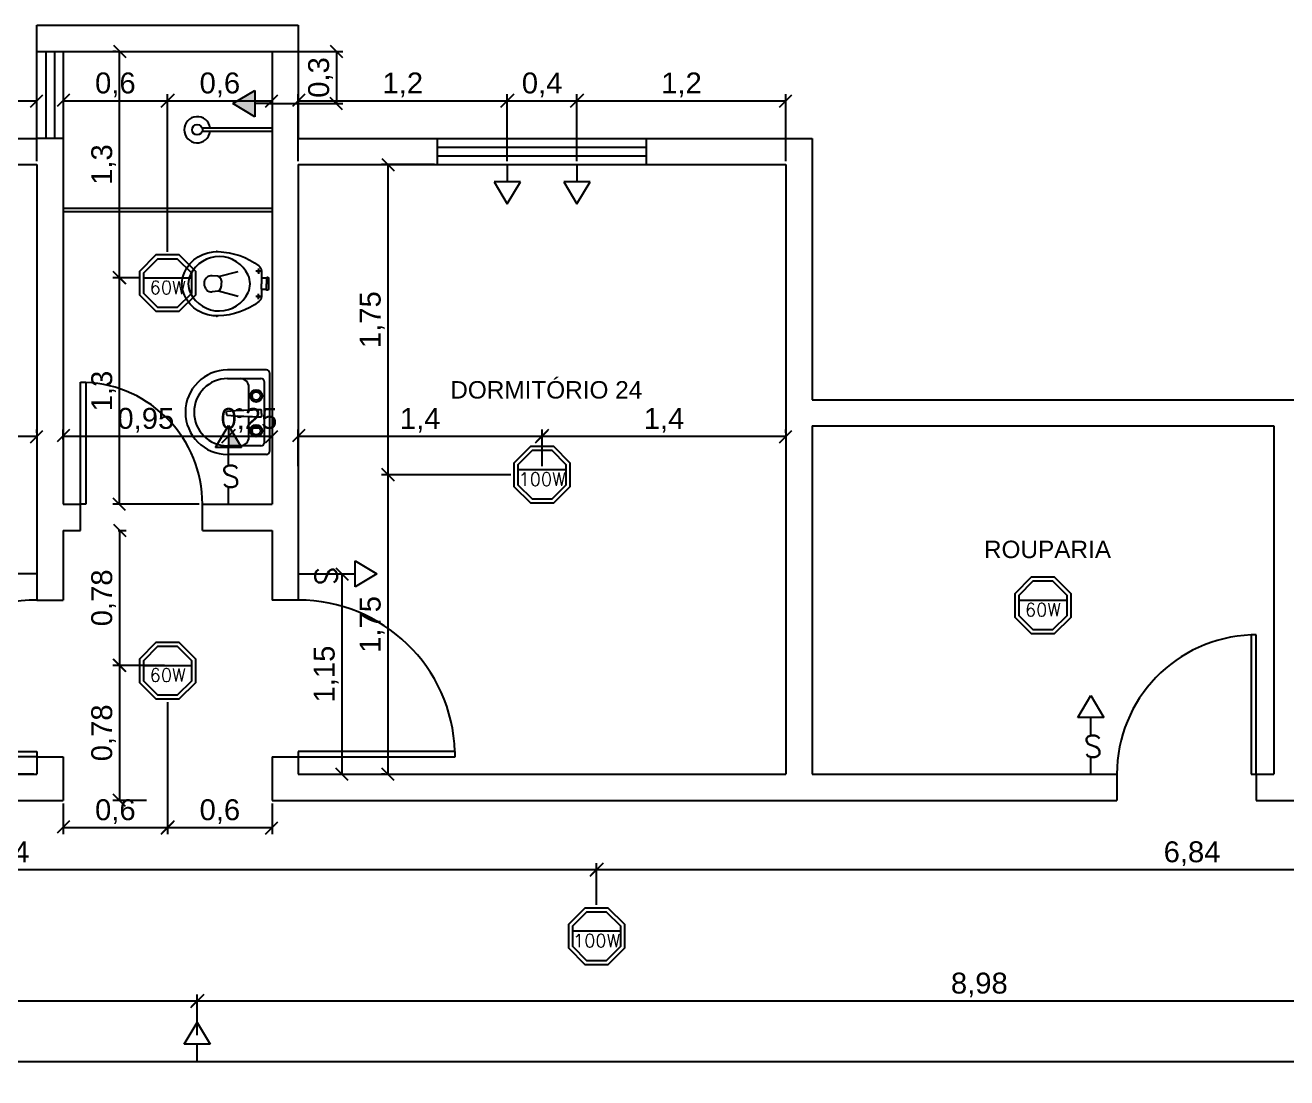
# Model space of a CAD drawing. Header units: millimetres. Extents: x 562 to 1062, y -27 to 300.
# Drawn here: x 669.49 to 676.73, y 247.83 to 253.88 of the extents above; entities that cross this region are included whole.
import ezdxf
from ezdxf.enums import TextEntityAlignment as Align

# ---------------------------------------------------------------- set-up
doc = ezdxf.new("R2010")
doc.units = ezdxf.units.MM
doc.header["$LTSCALE"] = 0.04
doc.linetypes.add('ACAD_ISO03W100', pattern=[30, 12, -18])
for name, color, linetype in [('01', 1, 'Continuous'), ('02', 2, 'Continuous'), ('03', 3, 'Continuous'), ('05', 5, 'Continuous'), ('2', 2, 'Continuous'), ('BAN', 11, 'Continuous'), ('LUMINAR', 2, 'Continuous'), ('TRACEJADO', 7, 'ACAD_ISO03W100')]:
    doc.layers.add(name, color=color, linetype=linetype)
doc.styles.add('SIMPLEX', font='SIMPLEX.SHX')
doc.styles.get("Standard").update_dxf_attribs({"font": 'arial.ttf'})
doc.dimstyles.new('ISO-25', dxfattribs={"dimscale": 0.03, "dimtxt": 4, "dimasz": 2.5, "dimexe": 1.25, "dimexo": 0.625, "dimtad": 1, "dimtxsty": 'Standard', "dimblk": 'OBLIQUE', "dimcen": 2.5, "dimadec": 3, "dimazin": 0, "dimtfac": 1, "dimtmove": 0, "dimatfit": 3, "dimldrblk": 'OBLIQUE', "dimfxl": 1, "dimarcsym": 0})

# ---------------------------------------------------------------- blocks, each defined once
blk = doc.blocks.new('_Oblique')
at = {"layer": 'TRACEJADO', "color": 0, "lineweight": -2}
blk.add_line((-0.5, -0.5), (0.5, 0.5), dxfattribs=at)
blk = doc.blocks.new('*D106')
at = {"layer": 'BAN', "color": 0}
for p, q in [((668.3582, 253.0945), (668.3582, 253.4798)), ((668.3582, 253.4423), (669.5582, 253.4423)), ((669.5582, 253.0945), (669.5582, 253.4798))]:
    blk.add_line(p, q, dxfattribs=at)
at = {"layer": 'Defpoints', "color": 0}
for p in [(669.5582, 253.4423), (668.3582, 253.0757), (669.5582, 253.0757)]:
    blk.add_point(p, dxfattribs=at)
at = {"layer": 'BAN', "color": 0, "xscale": 0.075, "yscale": 0.075, "zscale": 0.075, "rotation": 180}
blk.add_blockref('_Oblique', (668.3582, 253.4423), dxfattribs=at)
at = {"layer": 'BAN', "color": 0, "xscale": 0.075, "yscale": 0.075, "zscale": 0.075}
blk.add_blockref('_Oblique', (669.5582, 253.4423), dxfattribs=at)
at = {"layer": 'BAN', "color": 0, "insert": (668.9582, 253.5331), "char_height": 0.12, "attachment_point": 5}
blk.add_mtext('1,2', dxfattribs=at)
blk = doc.blocks.new('*D107')
at = {"layer": 'BAN', "color": 0, "lineweight": -2}
for p, q in [((671.0582, 253.0945), (671.0582, 253.4798)), ((671.0582, 253.4423), (672.2582, 253.4423)), ((672.2582, 253.0945), (672.2582, 253.4798))]:
    blk.add_line(p, q, dxfattribs=at)
at = {"layer": 'Defpoints', "color": 0}
for p in [(672.2582, 253.4423), (671.0582, 253.0757), (672.2582, 253.0757)]:
    blk.add_point(p, dxfattribs=at)
at = {"layer": 'BAN', "color": 0, "lineweight": -2, "xscale": 0.075, "yscale": 0.075, "zscale": 0.075, "rotation": 180}
blk.add_blockref('_Oblique', (671.0582, 253.4423), dxfattribs=at)
at = {"layer": 'BAN', "color": 0, "lineweight": -2, "xscale": 0.075, "yscale": 0.075, "zscale": 0.075}
blk.add_blockref('_Oblique', (672.2582, 253.4423), dxfattribs=at)
at = {"layer": 'BAN', "color": 0, "insert": (671.6582, 253.5331), "char_height": 0.12, "attachment_point": 5}
blk.add_mtext('1,2', dxfattribs=at)
blk = doc.blocks.new('*D109')
at = {"layer": 'BAN', "color": 0}
for p, q in [((672.6582, 253.0945), (672.6582, 253.4798)), ((672.6582, 253.4423), (673.8582, 253.4423)), ((673.8582, 253.0945), (673.8582, 253.4798))]:
    blk.add_line(p, q, dxfattribs=at)
at = {"layer": 'Defpoints', "color": 0}
for p in [(673.8582, 253.4423), (672.6582, 253.0757), (673.8582, 253.0757)]:
    blk.add_point(p, dxfattribs=at)
at = {"layer": 'BAN', "color": 0, "xscale": 0.075, "yscale": 0.075, "zscale": 0.075, "rotation": 180}
blk.add_blockref('_Oblique', (672.6582, 253.4423), dxfattribs=at)
at = {"layer": 'BAN', "color": 0, "xscale": 0.075, "yscale": 0.075, "zscale": 0.075}
blk.add_blockref('_Oblique', (673.8582, 253.4423), dxfattribs=at)
at = {"layer": 'BAN', "color": 0, "insert": (673.2582, 253.5331), "char_height": 0.12, "attachment_point": 5}
blk.add_mtext('1,2', dxfattribs=at)
blk = doc.blocks.new('*D108')
at = {"layer": 'BAN', "color": 0}
for p, q in [((672.2582, 253.0945), (672.2582, 253.4798)), ((672.2582, 253.4423), (672.6582, 253.4423)), ((672.6582, 253.0945), (672.6582, 253.4798))]:
    blk.add_line(p, q, dxfattribs=at)
at = {"layer": 'Defpoints', "color": 0}
for p in [(672.6582, 253.4423), (672.2582, 253.0757), (672.6582, 253.0757)]:
    blk.add_point(p, dxfattribs=at)
at = {"layer": 'BAN', "color": 0, "xscale": 0.075, "yscale": 0.075, "zscale": 0.075, "rotation": 180}
blk.add_blockref('_Oblique', (672.2582, 253.4423), dxfattribs=at)
at = {"layer": 'BAN', "color": 0, "xscale": 0.075, "yscale": 0.075, "zscale": 0.075}
blk.add_blockref('_Oblique', (672.6582, 253.4423), dxfattribs=at)
at = {"layer": 'BAN', "color": 0, "insert": (672.4582, 253.5331), "char_height": 0.12, "attachment_point": 5}
blk.add_mtext('0,4', dxfattribs=at)
blk = doc.blocks.new('*D117')
at = {"layer": 'BAN', "color": 0}
for p, q in [((668.1582, 251.3445), (668.1582, 251.5541)), ((669.5582, 251.5353), (669.5582, 251.5541)), ((668.1582, 251.5166), (669.5582, 251.5166))]:
    blk.add_line(p, q, dxfattribs=at)
at = {"layer": 'Defpoints', "color": 0}
for p in [(669.5582, 251.5166), (669.5582, 251.5166), (668.1582, 251.3257)]:
    blk.add_point(p, dxfattribs=at)
at = {"layer": 'BAN', "color": 0, "xscale": 0.075, "yscale": 0.075, "zscale": 0.075, "rotation": 180}
blk.add_blockref('_Oblique', (668.1582, 251.5166), dxfattribs=at)
at = {"layer": 'BAN', "color": 0, "xscale": 0.075, "yscale": 0.075, "zscale": 0.075}
blk.add_blockref('_Oblique', (669.5582, 251.5166), dxfattribs=at)
at = {"layer": 'BAN', "color": 0, "insert": (668.8582, 251.6074), "char_height": 0.12, "attachment_point": 5}
blk.add_mtext('1,4', dxfattribs=at)
blk = doc.blocks.new('*D119')
at = {"layer": 'BAN', "color": 0}
for p, q in [((672.4582, 251.3445), (672.4582, 251.5541)), ((673.8582, 251.5353), (673.8582, 251.5541)), ((672.4582, 251.5166), (673.8582, 251.5166))]:
    blk.add_line(p, q, dxfattribs=at)
at = {"layer": 'Defpoints', "color": 0}
for p in [(673.8582, 251.5166), (673.8582, 251.5166), (672.4582, 251.3257)]:
    blk.add_point(p, dxfattribs=at)
at = {"layer": 'BAN', "color": 0, "xscale": 0.075, "yscale": 0.075, "zscale": 0.075, "rotation": 180}
blk.add_blockref('_Oblique', (672.4582, 251.5166), dxfattribs=at)
at = {"layer": 'BAN', "color": 0, "xscale": 0.075, "yscale": 0.075, "zscale": 0.075}
blk.add_blockref('_Oblique', (673.8582, 251.5166), dxfattribs=at)
at = {"layer": 'BAN', "color": 0, "insert": (673.1582, 251.6074), "char_height": 0.12, "attachment_point": 5}
blk.add_mtext('1,4', dxfattribs=at)
blk = doc.blocks.new('*D118')
at = {"layer": 'BAN', "color": 0, "lineweight": -2}
for p, q in [((671.0582, 251.3445), (671.0582, 251.5541)), ((672.4582, 251.3445), (672.4582, 251.5541)), ((671.0582, 251.5166), (672.4582, 251.5166))]:
    blk.add_line(p, q, dxfattribs=at)
at = {"layer": 'Defpoints', "color": 0}
for p in [(672.4582, 251.5166), (671.0582, 251.3257), (672.4582, 251.3257)]:
    blk.add_point(p, dxfattribs=at)
at = {"layer": 'BAN', "color": 0, "lineweight": -2, "xscale": 0.075, "yscale": 0.075, "zscale": 0.075, "rotation": 180}
blk.add_blockref('_Oblique', (671.0582, 251.5166), dxfattribs=at)
at = {"layer": 'BAN', "color": 0, "lineweight": -2, "xscale": 0.075, "yscale": 0.075, "zscale": 0.075}
blk.add_blockref('_Oblique', (672.4582, 251.5166), dxfattribs=at)
at = {"layer": 'BAN', "color": 0, "insert": (671.7582, 251.6074), "char_height": 0.12, "attachment_point": 5}
blk.add_mtext('1,4', dxfattribs=at)
blk = doc.blocks.new('*D142')
at = {"layer": 'BAN', "color": 0}
for p, q in [((665.9332, 248.8254), (665.9332, 249.0659)), ((665.9332, 249.0284), (672.7707, 249.0284)), ((672.7707, 248.8254), (672.7707, 249.0659))]:
    blk.add_line(p, q, dxfattribs=at)
at = {"layer": 'Defpoints', "color": 0}
for p in [(672.7707, 249.0284), (665.9332, 248.8067), (672.7707, 248.8067)]:
    blk.add_point(p, dxfattribs=at)
at = {"layer": 'BAN', "color": 0, "xscale": 0.075, "yscale": 0.075, "zscale": 0.075, "rotation": 180}
blk.add_blockref('_Oblique', (665.9332, 249.0284), dxfattribs=at)
at = {"layer": 'BAN', "color": 0, "xscale": 0.075, "yscale": 0.075, "zscale": 0.075}
blk.add_blockref('_Oblique', (672.7707, 249.0284), dxfattribs=at)
at = {"layer": 'BAN', "color": 0, "insert": (669.352, 249.1192), "char_height": 0.12, "attachment_point": 5}
blk.add_mtext('6,84', dxfattribs=at)
blk = doc.blocks.new('*D143')
at = {"layer": 'BAN', "color": 0}
for p, q in [((679.6082, 249.407), (679.6082, 248.9909)), ((672.7707, 248.8254), (672.7707, 249.0659)), ((672.7707, 249.0284), (679.6082, 249.0284))]:
    blk.add_line(p, q, dxfattribs=at)
at = {"layer": 'Defpoints', "color": 0}
for p in [(679.6082, 249.4257), (679.6082, 249.0284), (672.7707, 248.8067)]:
    blk.add_point(p, dxfattribs=at)
at = {"layer": 'BAN', "color": 0, "xscale": 0.075, "yscale": 0.075, "zscale": 0.075, "rotation": 180}
blk.add_blockref('_Oblique', (672.7707, 249.0284), dxfattribs=at)
at = {"layer": 'BAN', "color": 0, "xscale": 0.075, "yscale": 0.075, "zscale": 0.075}
blk.add_blockref('_Oblique', (679.6082, 249.0284), dxfattribs=at)
at = {"layer": 'BAN', "color": 0, "insert": (676.1895, 249.1192), "char_height": 0.12, "attachment_point": 5}
blk.add_mtext('6,84', dxfattribs=at)
blk = doc.blocks.new('*D151')
at = {"layer": 'BAN', "color": 0}
for p, q in [((670.9082, 253.707), (670.9082, 253.4048)), ((670.3082, 252.5754), (670.3082, 253.4798)), ((670.3082, 253.4423), (670.9082, 253.4423))]:
    blk.add_line(p, q, dxfattribs=at)
at = {"layer": 'Defpoints', "color": 0}
for p in [(670.9082, 253.7257), (670.9082, 253.4423), (670.3082, 252.5567)]:
    blk.add_point(p, dxfattribs=at)
at = {"layer": 'BAN', "color": 0, "xscale": 0.075, "yscale": 0.075, "zscale": 0.075, "rotation": 180}
blk.add_blockref('_Oblique', (670.3082, 253.4423), dxfattribs=at)
at = {"layer": 'BAN', "color": 0, "xscale": 0.075, "yscale": 0.075, "zscale": 0.075}
blk.add_blockref('_Oblique', (670.9082, 253.4423), dxfattribs=at)
at = {"layer": 'BAN', "color": 0, "insert": (670.6082, 253.5331), "char_height": 0.12, "attachment_point": 5}
blk.add_mtext('0,6', dxfattribs=at)
blk = doc.blocks.new('*D150')
at = {"layer": 'BAN', "color": 0}
for p, q in [((669.7082, 253.707), (669.7082, 253.4048)), ((669.7082, 253.4423), (670.3082, 253.4423)), ((670.3082, 252.5754), (670.3082, 253.4798))]:
    blk.add_line(p, q, dxfattribs=at)
at = {"layer": 'Defpoints', "color": 0}
for p in [(669.7082, 253.7257), (670.3082, 253.4423), (670.3082, 252.5567)]:
    blk.add_point(p, dxfattribs=at)
at = {"layer": 'BAN', "color": 0, "xscale": 0.075, "yscale": 0.075, "zscale": 0.075, "rotation": 180}
blk.add_blockref('_Oblique', (669.7082, 253.4423), dxfattribs=at)
at = {"layer": 'BAN', "color": 0, "xscale": 0.075, "yscale": 0.075, "zscale": 0.075}
blk.add_blockref('_Oblique', (670.3082, 253.4423), dxfattribs=at)
at = {"layer": 'BAN', "color": 0, "insert": (670.0082, 253.5331), "char_height": 0.12, "attachment_point": 5}
blk.add_mtext('0,6', dxfattribs=at)
blk = doc.blocks.new('*D196')
at = {"layer": 'BAN', "color": 0}
for p, q in [((672.2778, 251.295), (671.5356, 251.295)), ((671.5731, 251.295), (671.5731, 249.5757)), ((671.5543, 249.5757), (671.5356, 249.5757))]:
    blk.add_line(p, q, dxfattribs=at)
at = {"layer": 'Defpoints', "color": 0}
for p in [(672.2966, 251.295), (671.5731, 249.5757), (671.5731, 249.5757)]:
    blk.add_point(p, dxfattribs=at)
at = {"layer": 'BAN', "color": 0, "xscale": 0.075, "yscale": 0.075, "zscale": 0.075}
for p, rotation in [((671.5731, 251.295), 90), ((671.5731, 249.5757), 270)]:
    blk.add_blockref('_Oblique', p, dxfattribs=dict(at, rotation=rotation))
at = {"layer": 'BAN', "color": 0, "insert": (671.4822, 250.4354), "char_height": 0.12, "attachment_point": 5, "rotation": 90}
blk.add_mtext('1,75', dxfattribs=at)
blk = doc.blocks.new('*D195')
at = {"layer": 'BAN', "color": 0, "lineweight": -2}
for p, q in [((671.8395, 253.0757), (671.5356, 253.0757)), ((671.5731, 253.0757), (671.5731, 251.295)), ((672.2778, 251.295), (671.5356, 251.295))]:
    blk.add_line(p, q, dxfattribs=at)
at = {"layer": 'Defpoints', "color": 0}
for p in [(671.8582, 253.0757), (671.5731, 251.295), (672.2966, 251.295)]:
    blk.add_point(p, dxfattribs=at)
at = {"layer": 'BAN', "color": 0, "lineweight": -2, "xscale": 0.075, "yscale": 0.075, "zscale": 0.075}
for p, rotation in [((671.5731, 253.0757), 90), ((671.5731, 251.295), 270)]:
    blk.add_blockref('_Oblique', p, dxfattribs=dict(at, rotation=rotation))
at = {"layer": 'BAN', "color": 0, "insert": (671.4822, 252.1854), "char_height": 0.12, "attachment_point": 5, "rotation": 90}
blk.add_mtext('1,75', dxfattribs=at)
blk = doc.blocks.new('*D216')
at = {"layer": 'BAN', "color": 0}
for p, q in [((669.7082, 251.4978), (669.7082, 251.5541)), ((670.6579, 251.5584), (670.6579, 251.4791)), ((669.7082, 251.5166), (670.6579, 251.5166))]:
    blk.add_line(p, q, dxfattribs=at)
at = {"layer": 'Defpoints', "color": 0}
for p in [(670.6579, 251.5771), (669.7082, 251.4791), (670.6579, 251.5166)]:
    blk.add_point(p, dxfattribs=at)
at = {"layer": 'BAN', "color": 0, "xscale": 0.075, "yscale": 0.075, "zscale": 0.075, "rotation": 180}
blk.add_blockref('_Oblique', (669.7082, 251.5166), dxfattribs=at)
at = {"layer": 'BAN', "color": 0, "xscale": 0.075, "yscale": 0.075, "zscale": 0.075}
blk.add_blockref('_Oblique', (670.6579, 251.5166), dxfattribs=at)
at = {"layer": 'BAN', "color": 0, "insert": (670.1831, 251.6074), "char_height": 0.12, "attachment_point": 5}
blk.add_mtext('0,95', dxfattribs=at)
blk = doc.blocks.new('*D217')
at = {"layer": 'BAN', "color": 0}
for p, q in [((670.6579, 251.5584), (670.6579, 251.4791)), ((670.9082, 251.5584), (670.9082, 251.4791)), ((670.6579, 251.5166), (670.9082, 251.5166))]:
    blk.add_line(p, q, dxfattribs=at)
at = {"layer": 'Defpoints', "color": 0}
for p in [(670.6579, 251.5771), (670.9082, 251.5771), (670.9082, 251.5166)]:
    blk.add_point(p, dxfattribs=at)
at = {"layer": 'BAN', "color": 0, "xscale": 0.075, "yscale": 0.075, "zscale": 0.075, "rotation": 180}
blk.add_blockref('_Oblique', (670.6579, 251.5166), dxfattribs=at)
at = {"layer": 'BAN', "color": 0, "xscale": 0.075, "yscale": 0.075, "zscale": 0.075}
blk.add_blockref('_Oblique', (670.9082, 251.5166), dxfattribs=at)
at = {"layer": 'BAN', "color": 0, "insert": (670.7752, 251.6074), "char_height": 0.12, "attachment_point": 5}
blk.add_mtext('0,25', dxfattribs=at)
blk = doc.blocks.new('*D235')
at = {"layer": 'BAN', "color": 0, "lineweight": -2}
for p, q in [((669.5395, 250.7257), (668.8571, 250.7257)), ((668.8946, 249.5757), (668.8946, 250.7257)), ((669.5395, 249.5757), (668.8571, 249.5757))]:
    blk.add_line(p, q, dxfattribs=at)
at = {"layer": 'Defpoints', "color": 0}
for p in [(668.8946, 250.7257), (669.5582, 250.7257), (669.5582, 249.5757)]:
    blk.add_point(p, dxfattribs=at)
at = {"layer": 'BAN', "color": 0, "lineweight": -2, "xscale": 0.075, "yscale": 0.075, "zscale": 0.075}
for p, rotation in [((668.8946, 250.7257), 90), ((668.8946, 249.5757), 270)]:
    blk.add_blockref('_Oblique', p, dxfattribs=dict(at, rotation=rotation))
at = {"layer": 'BAN', "color": 0, "insert": (668.8038, 250.1507), "char_height": 0.12, "attachment_point": 5, "rotation": 90}
blk.add_mtext('1,15', dxfattribs=at)
blk = doc.blocks.new('*D236')
at = {"layer": 'BAN', "color": 0, "lineweight": -2}
for p, q in [((670.3082, 249.9896), (670.3082, 249.2322)), ((669.7082, 249.407), (669.7082, 249.2322)), ((669.7082, 249.2697), (670.3082, 249.2697))]:
    blk.add_line(p, q, dxfattribs=at)
at = {"layer": 'Defpoints', "color": 0}
for p in [(670.3082, 250.0083), (669.7082, 249.4257), (670.3082, 249.2697)]:
    blk.add_point(p, dxfattribs=at)
at = {"layer": 'BAN', "color": 0, "lineweight": -2, "xscale": 0.075, "yscale": 0.075, "zscale": 0.075, "rotation": 180}
blk.add_blockref('_Oblique', (669.7082, 249.2697), dxfattribs=at)
at = {"layer": 'BAN', "color": 0, "lineweight": -2, "xscale": 0.075, "yscale": 0.075, "zscale": 0.075}
blk.add_blockref('_Oblique', (670.3082, 249.2697), dxfattribs=at)
at = {"layer": 'BAN', "color": 0, "insert": (670.0082, 249.3606), "char_height": 0.12, "attachment_point": 5}
blk.add_mtext('0,6', dxfattribs=at)
blk = doc.blocks.new('*D237')
at = {"layer": 'BAN', "color": 0}
for p, q in [((670.3082, 249.9896), (670.3082, 249.2322)), ((670.9082, 249.407), (670.9082, 249.2322)), ((670.3082, 249.2697), (670.9082, 249.2697))]:
    blk.add_line(p, q, dxfattribs=at)
at = {"layer": 'Defpoints', "color": 0}
for p in [(670.3082, 250.0083), (670.9082, 249.4257), (670.9082, 249.2697)]:
    blk.add_point(p, dxfattribs=at)
at = {"layer": 'BAN', "color": 0, "xscale": 0.075, "yscale": 0.075, "zscale": 0.075, "rotation": 180}
blk.add_blockref('_Oblique', (670.3082, 249.2697), dxfattribs=at)
at = {"layer": 'BAN', "color": 0, "xscale": 0.075, "yscale": 0.075, "zscale": 0.075}
blk.add_blockref('_Oblique', (670.9082, 249.2697), dxfattribs=at)
at = {"layer": 'BAN', "color": 0, "insert": (670.6082, 249.3606), "char_height": 0.12, "attachment_point": 5}
blk.add_mtext('0,6', dxfattribs=at)
blk = doc.blocks.new('*D238')
at = {"layer": 'BAN', "color": 0, "lineweight": -2}
for p, q in [((670.8895, 253.7257), (671.3145, 253.7257)), ((671.277, 253.7257), (671.277, 253.4257)), ((670.877, 253.4257), (671.3145, 253.4257))]:
    blk.add_line(p, q, dxfattribs=at)
at = {"layer": 'Defpoints', "color": 0}
for p in [(670.8707, 253.7257), (670.8582, 253.4257), (671.277, 253.4257)]:
    blk.add_point(p, dxfattribs=at)
at = {"layer": 'BAN', "color": 0, "lineweight": -2, "xscale": 0.075, "yscale": 0.075, "zscale": 0.075}
for p, rotation in [((671.277, 253.7257), 90), ((671.277, 253.4257), 270)]:
    blk.add_blockref('_Oblique', p, dxfattribs=dict(at, rotation=rotation))
at = {"layer": 'BAN', "color": 0, "insert": (671.1861, 253.5757), "char_height": 0.12, "attachment_point": 5, "rotation": 90}
blk.add_mtext('0,3', dxfattribs=at)
blk = doc.blocks.new('*D239')
at = {"layer": 'BAN', "color": 0, "lineweight": -2}
for p, q in [((671.077, 250.7257), (671.3465, 250.7257)), ((671.309, 250.7257), (671.309, 249.5757)), ((671.077, 249.5757), (671.3465, 249.5757))]:
    blk.add_line(p, q, dxfattribs=at)
at = {"layer": 'Defpoints', "color": 0}
for p in [(671.0582, 250.7257), (671.0582, 249.5757), (671.309, 249.5757)]:
    blk.add_point(p, dxfattribs=at)
at = {"layer": 'BAN', "color": 0, "lineweight": -2, "xscale": 0.075, "yscale": 0.075, "zscale": 0.075}
for p, rotation in [((671.309, 250.7257), 90), ((671.309, 249.5757), 270)]:
    blk.add_blockref('_Oblique', p, dxfattribs=dict(at, rotation=rotation))
at = {"layer": 'BAN', "color": 0, "insert": (671.2182, 250.1507), "char_height": 0.12, "attachment_point": 5, "rotation": 90}
blk.add_mtext('1,15', dxfattribs=at)
blk = doc.blocks.new('*D251')
at = {"layer": 'BAN', "color": 0}
for p, q in [((661.3682, 248.0767), (661.3682, 248.3119)), ((661.3682, 248.2744), (670.4782, 248.2744)), ((670.4782, 248.0767), (670.4782, 248.3119))]:
    blk.add_line(p, q, dxfattribs=at)
at = {"layer": 'Defpoints', "color": 0}
for p in [(670.4782, 248.2744), (661.3682, 248.058), (670.4782, 248.058)]:
    blk.add_point(p, dxfattribs=at)
at = {"layer": 'BAN', "color": 0, "xscale": 0.075, "yscale": 0.075, "zscale": 0.075, "rotation": 180}
blk.add_blockref('_Oblique', (661.3682, 248.2744), dxfattribs=at)
at = {"layer": 'BAN', "color": 0, "xscale": 0.075, "yscale": 0.075, "zscale": 0.075}
blk.add_blockref('_Oblique', (670.4782, 248.2744), dxfattribs=at)
at = {"layer": 'BAN', "color": 0, "insert": (665.9232, 248.3653), "char_height": 0.12, "attachment_point": 5}
blk.add_mtext('9,11', dxfattribs=at)
blk = doc.blocks.new('*D252')
at = {"layer": 'BAN', "color": 0}
for p, q in [((670.4782, 248.0767), (670.4782, 248.3119)), ((670.4782, 248.2744), (679.4582, 248.2744)), ((679.4582, 247.8517), (679.4582, 248.3119))]:
    blk.add_line(p, q, dxfattribs=at)
at = {"layer": 'Defpoints', "color": 0}
for p in [(679.4582, 248.2744), (670.4782, 248.058), (679.4582, 247.833)]:
    blk.add_point(p, dxfattribs=at)
at = {"layer": 'BAN', "color": 0, "xscale": 0.075, "yscale": 0.075, "zscale": 0.075, "rotation": 180}
blk.add_blockref('_Oblique', (670.4782, 248.2744), dxfattribs=at)
at = {"layer": 'BAN', "color": 0, "xscale": 0.075, "yscale": 0.075, "zscale": 0.075}
blk.add_blockref('_Oblique', (679.4582, 248.2744), dxfattribs=at)
at = {"layer": 'BAN', "color": 0, "insert": (674.9682, 248.3653), "char_height": 0.12, "attachment_point": 5}
blk.add_mtext('8,98', dxfattribs=at)
blk = doc.blocks.new('*D261')
at = {"layer": 'BAN', "color": 0}
for p, q in [((670.0131, 253.7257), (669.9944, 253.7257)), ((670.0319, 252.4257), (670.0319, 253.7257)), ((670.1509, 252.4257), (669.9944, 252.4257))]:
    blk.add_line(p, q, dxfattribs=at)
at = {"layer": 'Defpoints', "color": 0}
for p in [(670.0319, 253.7257), (670.0319, 253.7257), (670.1697, 252.4257)]:
    blk.add_point(p, dxfattribs=at)
at = {"layer": 'BAN', "color": 0, "xscale": 0.075, "yscale": 0.075, "zscale": 0.075}
for p, rotation in [((670.0319, 253.7257), 90), ((670.0319, 252.4257), 270)]:
    blk.add_blockref('_Oblique', p, dxfattribs=dict(at, rotation=rotation))
at = {"layer": 'BAN', "color": 0, "insert": (669.941, 253.0757), "char_height": 0.12, "attachment_point": 5, "rotation": 90}
blk.add_mtext('1,3', dxfattribs=at)
blk = doc.blocks.new('*D260')
at = {"layer": 'BAN', "color": 0, "lineweight": -2}
for p, q in [((670.1509, 252.4257), (669.9944, 252.4257)), ((670.0319, 251.1257), (670.0319, 252.4257)), ((670.4895, 251.1257), (669.9944, 251.1257))]:
    blk.add_line(p, q, dxfattribs=at)
at = {"layer": 'Defpoints', "color": 0}
for p in [(670.0319, 252.4257), (670.1697, 252.4257), (670.5082, 251.1257)]:
    blk.add_point(p, dxfattribs=at)
at = {"layer": 'BAN', "color": 0, "lineweight": -2, "xscale": 0.075, "yscale": 0.075, "zscale": 0.075}
for p, rotation in [((670.0319, 252.4257), 90), ((670.0319, 251.1257), 270)]:
    blk.add_blockref('_Oblique', p, dxfattribs=dict(at, rotation=rotation))
at = {"layer": 'BAN', "color": 0, "insert": (669.941, 251.7757), "char_height": 0.12, "attachment_point": 5, "rotation": 90}
blk.add_mtext('1,3', dxfattribs=at)
blk = doc.blocks.new('*D258')
at = {"layer": 'BAN', "color": 0, "lineweight": -2}
for p, q in [((670.025, 250.9757), (670.0694, 250.9757)), ((670.0319, 250.9757), (670.0319, 250.2007)), ((670.2895, 250.2007), (669.9944, 250.2007))]:
    blk.add_line(p, q, dxfattribs=at)
at = {"layer": 'Defpoints', "color": 0}
for p in [(670.0062, 250.9757), (670.0319, 250.2007), (670.3082, 250.2007)]:
    blk.add_point(p, dxfattribs=at)
at = {"layer": 'BAN', "color": 0, "lineweight": -2, "xscale": 0.075, "yscale": 0.075, "zscale": 0.075}
for p, rotation in [((670.0319, 250.9757), 90), ((670.0319, 250.2007), 270)]:
    blk.add_blockref('_Oblique', p, dxfattribs=dict(at, rotation=rotation))
at = {"layer": 'BAN', "color": 0, "insert": (669.941, 250.5882), "char_height": 0.12, "attachment_point": 5, "rotation": 90}
blk.add_mtext('0,78', dxfattribs=at)
blk = doc.blocks.new('*D259')
at = {"layer": 'BAN', "color": 0}
for p, q in [((670.2895, 250.2007), (669.9944, 250.2007)), ((670.0319, 250.2007), (670.0319, 249.4257)), ((670.1875, 249.4257), (669.9944, 249.4257))]:
    blk.add_line(p, q, dxfattribs=at)
at = {"layer": 'Defpoints', "color": 0}
for p in [(670.3082, 250.2007), (670.0319, 249.4257), (670.2062, 249.4257)]:
    blk.add_point(p, dxfattribs=at)
at = {"layer": 'BAN', "color": 0, "xscale": 0.075, "yscale": 0.075, "zscale": 0.075}
for p, rotation in [((670.0319, 250.2007), 90), ((670.0319, 249.4257), 270)]:
    blk.add_blockref('_Oblique', p, dxfattribs=dict(at, rotation=rotation))
at = {"layer": 'BAN', "color": 0, "insert": (669.941, 249.8132), "char_height": 0.12, "attachment_point": 5, "rotation": 90}
blk.add_mtext('0,78', dxfattribs=at)

msp = doc.modelspace()

# ---------------------------------------------------------------- hatches: boundary and pattern name
at = {"layer": '03'}
msp.add_hatch(color=256, dxfattribs=at).paths.add_polyline_path([(670.8082, 253.5007), (670.6832, 253.4257), (670.8082, 253.3507)])
h = msp.add_hatch(color=256, dxfattribs=at)
h.paths.add_polyline_path([(670.6579, 251.5771), (670.6579, 251.4615), (670.7252, 251.4615, 0.010312), (670.7273, 251.4615)])
h.paths.add_polyline_path([(670.7273, 251.4615), (670.6579, 251.4615), (670.6579, 251.4521), (670.7329, 251.4521)])

# ---------------------------------------------------------------- linework, layer by layer
at = {"layer": '01'}
for p, q in [((670.9082, 253.2857), (670.5065, 253.2857)), ((670.9082, 253.2657), (670.5065, 253.2657)), ((669.7082, 252.8257), (670.9082, 252.8257)), ((669.7082, 252.8057), (670.9082, 252.8057)), ((670.8297, 252.4792), (670.8297, 252.4485)), ((670.5977, 252.4344), (670.5645, 252.4369)), ((670.6009, 252.4325), (670.7126, 252.4618)), ((670.8451, 252.4639), (670.8144, 252.4639)), ((670.8467, 252.4231), (670.8467, 252.3913)), ((670.8754, 252.4231), (670.8754, 252.3913)), ((670.5977, 252.3481), (670.5645, 252.3457)), ((670.6005, 252.3502), (670.7126, 252.3208)), ((670.8297, 252.3034), (670.8297, 252.3341)), ((670.8467, 252.3595), (670.8467, 252.3913)), ((670.8754, 252.3595), (670.8754, 252.3913)), ((670.8451, 252.3188), (670.8144, 252.3188)), ((670.8752, 251.8965), (670.6527, 251.8965)), ((670.6527, 251.847), (670.7252, 251.847)), ((670.7252, 251.847), (670.844, 251.847)), ((670.864, 251.4815), (670.864, 251.827)), ((670.8952, 251.4315), (670.8952, 251.8765)), ((670.7752, 251.6656), (670.7752, 251.797)), ((670.6468, 251.6475), (670.6468, 251.6557)), ((670.6468, 251.6475), (670.6468, 251.6394)), ((670.7752, 251.5115), (670.7752, 251.6295)), ((670.8468, 251.6475), (670.8468, 251.6655)), ((670.8468, 251.6475), (670.8468, 251.6296)), ((670.844, 251.4615), (670.6527, 251.4615)), ((670.8752, 251.4115), (670.6527, 251.4115))]:
    msp.add_line(p, q, dxfattribs=at)
msp.add_lwpolyline([(670.8756, 252.4246, -0.868852), (670.8867, 252.4231), (670.8867, 252.3913), (670.8867, 252.3595, -0.868852), (670.8756, 252.358), (670.8469, 252.358), (670.8469, 252.3175, -0.237631), (670.8324, 252.2887, -0.148029), (670.5998, 252.2065, -0.31016), (670.4046, 252.3262, -0.21646), (670.4046, 252.4565, -0.30817), (670.5998, 252.5761, -0.152934), (670.8324, 252.4939, -0.237634), (670.8469, 252.4651), (670.8469, 252.4246), (670.8756, 252.4246)], format="xyb", dxfattribs=at)
for centre, radius in [((670.4782, 253.2757), 0.03), ((670.8297, 252.4639), 0.00512), ((670.8297, 252.3188), 0.00512), ((670.8168, 251.7475), 0.035), ((670.8168, 251.7475), 0.025), ((670.8168, 251.7475), 0.024), ((670.8168, 251.5475), 0.035), ((670.8168, 251.5475), 0.025), ((670.8168, 251.5475), 0.024)]:
    msp.add_circle(centre, radius, dxfattribs=at)
for centre, radius, start, end in [((670.4782, 253.2757), 0.075, 7.66226, 352.33774), ((670.6043, 252.3642), 0.1833, 24.88174, 153.93377), ((670.5413, 252.3913), 0.1148, 152.27758, 207.72242), ((670.5597, 252.3961), 0.0411, 83.38385, 186.61615), ((670.58, 252.3999), 0.0388, 347.22588, 62.84653), ((670.6643, 252.3913), 0.1175, 334.82339, 25.17661), ((670.6043, 252.4186), 0.1833, 206.09832, 335.08617), ((670.5599, 252.3867), 0.0412, 173.55086, 276.44914), ((670.5718, 252.3864), 0.0462, 304.01379, 6.04102), ((670.6527, 251.654), 0.2425, 90, 270), ((670.8752, 251.8765), 0.02, 0, 90), ((670.6527, 251.654), 0.193, 90, 270), ((670.7252, 251.797), 0.05, 0, 90), ((670.844, 251.827), 0.02, 0, 90), ((670.6488, 251.6557), 0.002, 94.83899, 180), ((670.6488, 251.6394), 0.002, 180, 265.16101), ((670.889, 248.8182), 2.8497, 90.88971, 94.83899), ((670.889, 254.4769), 2.8497, 265.16101, 269.11029), ((670.7198, 251.6489), 0.0225, 41.22337, 145.61809), ((670.7198, 251.6489), 0.0225, 224.22519, 308.92653), ((670.8448, 251.6655), 0.002, 0, 90.88971), ((670.8448, 251.6296), 0.002, 269.11029, 0), ((670.7252, 251.5115), 0.05, 270, 0), ((670.844, 251.4815), 0.02, 270, 0), ((670.8752, 251.4315), 0.02, 270, 0)]:
    msp.add_arc(centre, radius, start, end, dxfattribs=at)
for p in [(670.5911, 252.5763), (670.3904, 252.3913), (670.3904, 252.3913), (670.8867, 252.3913), (670.5911, 252.2063)]:
    msp.add_point(p, dxfattribs=at)
at = {"layer": '02'}
for p, q in [((669.6082, 253.7257), (669.6082, 253.2257)), ((669.6582, 253.7257), (669.6582, 253.2257)), ((671.8582, 253.1757), (673.0582, 253.1757)), ((671.8582, 253.1257), (673.0582, 253.1257)), ((669.8382, 251.1257), (669.8082, 251.1257)), ((669.5582, 249.7057), (669.5582, 249.6757)), ((671.0582, 249.7057), (671.0582, 249.6757)), ((671.0582, 249.7057), (671.0582, 249.6757))]:
    msp.add_line(p, q, dxfattribs=at)
at = {"layer": '02', "linetype": 'Continuous'}
for centre, radius, start, end in [((669.8082, 251.1257), 0.7, 0, 87.54371), ((669.5582, 249.6757), 0.9, 90, 178.08979), ((671.0582, 249.6757), 0.9, 1.91021, 90), ((676.5582, 249.5757), 0.8, 92.1491, 180)]:
    msp.add_arc(centre, radius, start, end, dxfattribs=at)
at = {"layer": '03'}
for p, q in [((670.6832, 253.4257), (670.8082, 253.5007)), ((670.8082, 253.5007), (670.8082, 253.3507)), ((670.8082, 253.3507), (670.6832, 253.4257)), ((670.9082, 253.4257), (670.8082, 253.4257)), ((672.2582, 253.0757), (672.2582, 252.9757)), ((672.6582, 253.0757), (672.6582, 252.9757)), ((672.1832, 252.9757), (672.2582, 252.8507)), ((672.3332, 252.9757), (672.1832, 252.9757)), ((672.2582, 252.8507), (672.3332, 252.9757)), ((672.5832, 252.9757), (672.6582, 252.8507)), ((672.7332, 252.9757), (672.5832, 252.9757)), ((672.6582, 252.8507), (672.7332, 252.9757)), ((670.5829, 251.4521), (670.6579, 251.5771)), ((670.6579, 251.5771), (670.6579, 251.4521)), ((670.6579, 251.5771), (670.7329, 251.4521)), ((670.7329, 251.4521), (670.5829, 251.4521)), ((670.6579, 251.3521), (670.6579, 251.4521)), ((670.6582, 251.1257), (670.6582, 251.2257)), ((671.3847, 250.651), (671.3847, 250.801)), ((671.3847, 250.801), (671.5097, 250.726)), ((669.5582, 250.7257), (669.4582, 250.7257)), ((671.0582, 250.7257), (671.1582, 250.7257)), ((671.2847, 250.726), (671.3847, 250.726)), ((671.5097, 250.726), (671.3847, 250.651)), ((675.5329, 249.9021), (675.6079, 250.0271)), ((675.6079, 250.0271), (675.6829, 249.9021)), ((675.6829, 249.9021), (675.5329, 249.9021)), ((675.6079, 249.8021), (675.6079, 249.9021)), ((675.6082, 249.5757), (675.6082, 249.6757)), ((670.4032, 248.0257), (670.4782, 248.1507)), ((670.4782, 248.1507), (670.5532, 248.0257)), ((670.5532, 248.0257), (670.4032, 248.0257)), ((670.4782, 247.9257), (670.4782, 248.0257))]:
    msp.add_line(p, q, dxfattribs=at)
for points in [[(670.2413, 252.5567), (670.1466, 252.462), (670.1466, 252.328), (670.2413, 252.2333), (670.3752, 252.2333), (670.4699, 252.328), (670.4699, 252.462), (670.3752, 252.5567)], [(672.3913, 251.4567), (672.2966, 251.362), (672.2966, 251.228), (672.3913, 251.1333), (672.5252, 251.1333), (672.6199, 251.228), (672.6199, 251.362), (672.5252, 251.4567)], [(675.2663, 250.7067), (675.1716, 250.612), (675.1716, 250.478), (675.2663, 250.3833), (675.4002, 250.3833), (675.4949, 250.478), (675.4949, 250.612), (675.4002, 250.7067)], [(670.2413, 250.3317), (670.1466, 250.237), (670.1466, 250.103), (670.2413, 250.0083), (670.3752, 250.0083), (670.4699, 250.103), (670.4699, 250.237), (670.3752, 250.3317)], [(672.7038, 248.8067), (672.6091, 248.712), (672.6091, 248.578), (672.7038, 248.4833), (672.8377, 248.4833), (672.9324, 248.578), (672.9324, 248.712), (672.8377, 248.8067)]]:
    msp.add_lwpolyline(points, close=True, dxfattribs=at)
at = {"layer": '05'}
for p, q in [((669.5582, 253.8757), (671.0582, 253.8757)), ((669.5582, 253.2257), (669.5582, 253.8757)), ((671.0582, 253.8757), (671.0582, 253.2257)), ((669.5582, 253.7257), (669.7082, 253.7257)), ((669.7082, 253.7257), (669.7082, 251.1257)), ((669.7082, 253.7257), (670.9082, 253.7257)), ((670.9082, 253.7257), (670.9082, 251.1257)), ((668.7582, 253.2257), (669.5582, 253.2257)), ((669.7082, 253.2257), (669.5582, 253.2257)), ((671.0582, 253.2257), (671.8582, 253.2257)), ((671.8582, 253.0757), (671.8582, 253.2257)), ((673.0582, 253.2257), (674.0082, 253.2257)), ((673.0582, 253.0757), (673.0582, 253.2257)), ((674.0082, 253.2257), (674.0082, 251.7257)), ((668.7582, 253.0757), (669.5582, 253.0757)), ((669.5582, 253.0757), (669.5582, 250.5757)), ((671.0582, 253.0757), (671.0582, 250.5757)), ((671.0582, 253.0757), (671.8582, 253.0757)), ((673.0582, 253.0757), (673.8582, 253.0757)), ((673.8582, 253.0757), (673.8582, 249.5757)), ((674.0082, 251.7257), (681.2582, 251.7257)), ((674.0082, 251.5757), (674.0082, 249.5757)), ((674.0082, 251.5757), (676.6582, 251.5757)), ((676.6582, 251.5757), (676.6582, 249.5757)), ((669.7082, 251.1257), (669.8082, 251.1257)), ((669.8082, 250.9757), (669.8082, 251.1257)), ((670.5082, 251.1257), (670.9082, 251.1257)), ((670.5082, 250.9757), (670.5082, 251.1257)), ((669.7082, 250.9757), (669.7082, 250.5757)), ((669.7082, 250.9757), (669.8082, 250.9757)), ((670.5082, 250.9757), (670.9082, 250.9757)), ((670.9082, 250.9757), (670.9082, 250.5757)), ((669.5582, 250.5757), (669.7082, 250.5757)), ((671.0582, 250.5757), (670.9082, 250.5757)), ((669.5582, 249.6757), (669.7082, 249.6757)), ((669.5582, 249.6757), (669.5582, 249.5757)), ((669.7082, 249.6757), (669.7082, 249.4257)), ((670.9082, 249.6757), (671.0582, 249.6757)), ((670.9082, 249.6757), (670.9082, 249.4257)), ((671.0582, 249.6757), (671.0582, 249.5757)), ((666.7582, 249.5757), (669.5582, 249.5757)), ((671.0582, 249.5757), (673.8582, 249.5757)), ((674.0082, 249.5757), (675.7582, 249.5757)), ((675.7582, 249.5757), (675.7582, 249.4257)), ((676.5582, 249.5757), (676.5582, 249.4257)), ((676.5582, 249.5757), (676.6582, 249.5757)), ((666.7582, 249.4257), (669.7082, 249.4257)), ((670.9082, 249.4257), (671.0582, 249.4257)), ((671.0082, 249.4257), (675.7582, 249.4257)), ((676.5582, 249.4257), (676.9082, 249.4257)), ((666.7582, 247.9257), (679.6082, 247.9257))]:
    msp.add_line(p, q, dxfattribs=at)
at = {"layer": '2'}
for p, q in [((671.8582, 253.2257), (673.0582, 253.2257)), ((671.8582, 253.0757), (673.0582, 253.0757)), ((669.8082, 251.1257), (669.8082, 251.8257)), ((669.8082, 251.8257), (669.8382, 251.8257)), ((669.8382, 251.8257), (669.8382, 251.1257)), ((676.5582, 250.3757), (676.5282, 250.3757)), ((676.5282, 250.3757), (676.5282, 249.5757)), ((676.5582, 249.5757), (676.5582, 250.3757)), ((668.6582, 249.7057), (669.5582, 249.7057)), ((669.5582, 249.6757), (668.6582, 249.6757)), ((671.9582, 249.7057), (671.0582, 249.7057)), ((671.0582, 249.6757), (671.9582, 249.6757)), ((671.9582, 249.6757), (671.9582, 249.7057)), ((676.5282, 249.5757), (676.5582, 249.5757))]:
    msp.add_line(p, q, dxfattribs=at)
at = {"layer": 'LUMINAR', "color": 1}
for p, q in [((670.1697, 252.4257), (670.4468, 252.4257)), ((672.3197, 251.3257), (672.5968, 251.3257)), ((675.1947, 250.5757), (675.4718, 250.5757)), ((670.1697, 250.2007), (670.4468, 250.2007)), ((672.6322, 248.6757), (672.9093, 248.6757))]:
    msp.add_line(p, q, dxfattribs=at)
for points in [[(670.2508, 252.5336), (670.1697, 252.4524), (670.1697, 252.3376), (670.2508, 252.2564), (670.3657, 252.2564), (670.4468, 252.3376), (670.4468, 252.4524), (670.3657, 252.5336)], [(672.4008, 251.4336), (672.3197, 251.3524), (672.3197, 251.2376), (672.4008, 251.1564), (672.5157, 251.1564), (672.5968, 251.2376), (672.5968, 251.3524), (672.5157, 251.4336)], [(675.2758, 250.6836), (675.1947, 250.6024), (675.1947, 250.4876), (675.2758, 250.4064), (675.3907, 250.4064), (675.4718, 250.4876), (675.4718, 250.6024), (675.3907, 250.6836)], [(670.2508, 250.3086), (670.1697, 250.2274), (670.1697, 250.1126), (670.2508, 250.0314), (670.3657, 250.0314), (670.4468, 250.1126), (670.4468, 250.2274), (670.3657, 250.3086)], [(672.7133, 248.7836), (672.6322, 248.7024), (672.6322, 248.5876), (672.7133, 248.5064), (672.8282, 248.5064), (672.9093, 248.5876), (672.9093, 248.7024), (672.8282, 248.7836)]]:
    msp.add_lwpolyline(points, close=True, dxfattribs=at)

# ---------------------------------------------------------------- texts
at = {"layer": '01'}
for s, p in [('DORMITÓRIO 24', (671.931, 251.7325)), ('ROUPARIA', (674.9949, 250.8165))]:
    msp.add_text(s, height=0.1, dxfattribs=at).set_placement(p)
at = {"layer": '03', "style": 'SIMPLEX'}
for p in [(670.6171, 251.2232), (675.5671, 249.6732)]:
    msp.add_attdef('S', p, 'S', height=0.125, dxfattribs=at)
msp.add_attdef('S', (671.1557, 250.7669), 'S', height=0.125, rotation=270, dxfattribs=at)
at = {"layer": 'LUMINAR', "style": 'SIMPLEX'}
for tag, p in [('60W', (670.3078, 252.3322)), ('100W', (672.4578, 251.2322)), ('60W', (675.3328, 250.4822)), ('60W', (670.3078, 250.1072)), ('100W', (672.7703, 248.5822))]:
    msp.add_attdef(tag, text='100W', height=0.075, dxfattribs=at).set_placement(p, align=Align.CENTER)

# ---------------------------------------------------------------- dimensions: what is measured, and where the dimension line sits
at = {"layer": 'BAN'}
for base, p1, p2, picture, middle in [((670.3082, 253.4423), (669.7082, 253.7257), (670.3082, 252.5567), '*D150', (670.0082, 253.5331)), ((670.9082, 253.4423), (670.3082, 252.5567), (670.9082, 253.7257), '*D151', (670.6082, 253.5331)), ((669.5582, 253.4423), (668.3582, 253.0757), (669.5582, 253.0757), '*D106', (668.9582, 253.5331)), ((672.6582, 253.4423), (672.2582, 253.0757), (672.6582, 253.0757), '*D108', (672.4582, 253.5331)), ((673.8582, 253.4423), (672.6582, 253.0757), (673.8582, 253.0757), '*D109', (673.2582, 253.5331)), ((669.5582, 251.5166), (668.1582, 251.3257), (669.5582, 251.5166), '*D117', (668.8582, 251.6074)), ((670.6579, 251.5166), (669.7082, 251.4791), (670.6579, 251.5771), '*D216', (670.1831, 251.6074)), ((673.8582, 251.5166), (672.4582, 251.3257), (673.8582, 251.5166), '*D119', (673.1582, 251.6074)), ((670.9082, 249.2697), (670.3082, 250.0083), (670.9082, 249.4257), '*D237', (670.6082, 249.3606)), ((679.6082, 249.0284), (672.7707, 248.8067), (679.6082, 249.4257), '*D143', (676.1895, 249.1192)), ((672.7707, 249.0284), (665.9332, 248.8067), (672.7707, 248.8067), '*D142', (669.352, 249.1192)), ((670.4782, 248.2744), (661.3682, 248.058), (670.4782, 248.058), '*D251', (665.9232, 248.3653)), ((679.4582, 248.2744), (670.4782, 248.058), (679.4582, 247.833), '*D252', (674.9682, 248.3653))]:
    dim = msp.add_linear_dim(base=base, p1=p1, p2=p2, dimstyle='ISO-25', override={"dimtmove": 1}, dxfattribs=at)
    dim.commit()
    dim.dimension.update_dxf_attribs({"geometry": picture, "text_midpoint": middle})
for base, p1, p2, picture, middle in [((670.0319, 253.7257), (670.1697, 252.4257), (670.0319, 253.7257), '*D261', (669.941, 253.0757)), ((670.0318510803, 249.4257224954), (670.3082490579, 250.2007224954), (670.2062042058, 249.4257224954), '*D259', (669.9409864828, 249.8132224954))]:
    dim = msp.add_linear_dim(base=base, p1=p1, p2=p2, angle=90, dimstyle='ISO-25', override={"dimtmove": 1}, dxfattribs=at)
    dim.commit()
    dim.dimension.update_dxf_attribs({"geometry": picture, "text_midpoint": middle})
for base, p1, p2, picture, middle in [((671.277, 253.4257), (670.8707, 253.7257), (670.8582, 253.4257), '*D238', (671.1861, 253.5757)), ((670.0319, 252.4257), (670.5082, 251.1257), (670.1697, 252.4257), '*D260', (669.941, 251.7757)), ((670.0318510803, 250.2007224954), (670.0062042058, 250.9757224954), (670.3082490579, 250.2007224954), '*D258', (669.9409864828, 250.5882224954)), ((668.8946, 250.7257), (669.5582, 249.5757), (669.5582, 250.7257), '*D235', (668.8038, 250.1507)), ((671.309, 249.5757), (671.0582, 250.7257), (671.0582, 249.5757), '*D239', (671.2182, 250.1507))]:
    dim = msp.add_linear_dim(base=base, p1=p1, p2=p2, angle=90, dimstyle='ISO-25', dxfattribs=at)
    dim.commit()
    dim.dimension.update_dxf_attribs({"geometry": picture, "text_midpoint": middle})
for base, p1, p2, picture, middle in [((672.2582, 253.4423), (671.0582, 253.0757), (672.2582, 253.0757), '*D107', (671.6582, 253.5331)), ((672.4582, 251.5166), (671.0582, 251.3257), (672.4582, 251.3257), '*D118', (671.7582, 251.6074)), ((670.3082, 249.2697), (669.7082, 249.4257), (670.3082, 250.0083), '*D236', (670.0082, 249.3606))]:
    dim = msp.add_linear_dim(base=base, p1=p1, p2=p2, dimstyle='ISO-25', dxfattribs=at)
    dim.commit()
    dim.dimension.update_dxf_attribs({"geometry": picture, "text_midpoint": middle})
dim = msp.add_linear_dim(base=(671.5731, 251.295), p1=(671.8582, 253.0757), p2=(672.2966, 251.295), angle=90, text='1,75', dimstyle='ISO-25', dxfattribs=at)
dim.commit()
dim.dimension.update_dxf_attribs({"geometry": '*D195', "text_midpoint": (671.4822, 252.1854)})
dim = msp.add_linear_dim(base=(670.9082, 251.5166), p1=(670.6579, 251.5771), p2=(670.9082, 251.5771), dimstyle='ISO-25', override={"dimtmove": 1}, dxfattribs=at)
dim.commit()
dim.dimension.update_dxf_attribs({"geometry": '*D217', "text_midpoint": (670.7752, 251.5166), "dimtype": 160})
dim = msp.add_linear_dim(base=(671.5731, 249.5757), p1=(672.2966, 251.295), p2=(671.5731, 249.5757), angle=90, text='1,75', dimstyle='ISO-25', override={"dimtmove": 1}, dxfattribs=at)
dim.commit()
dim.dimension.update_dxf_attribs({"geometry": '*D196', "text_midpoint": (671.4822, 250.4354)})

doc.saveas('drawing.dxf')
